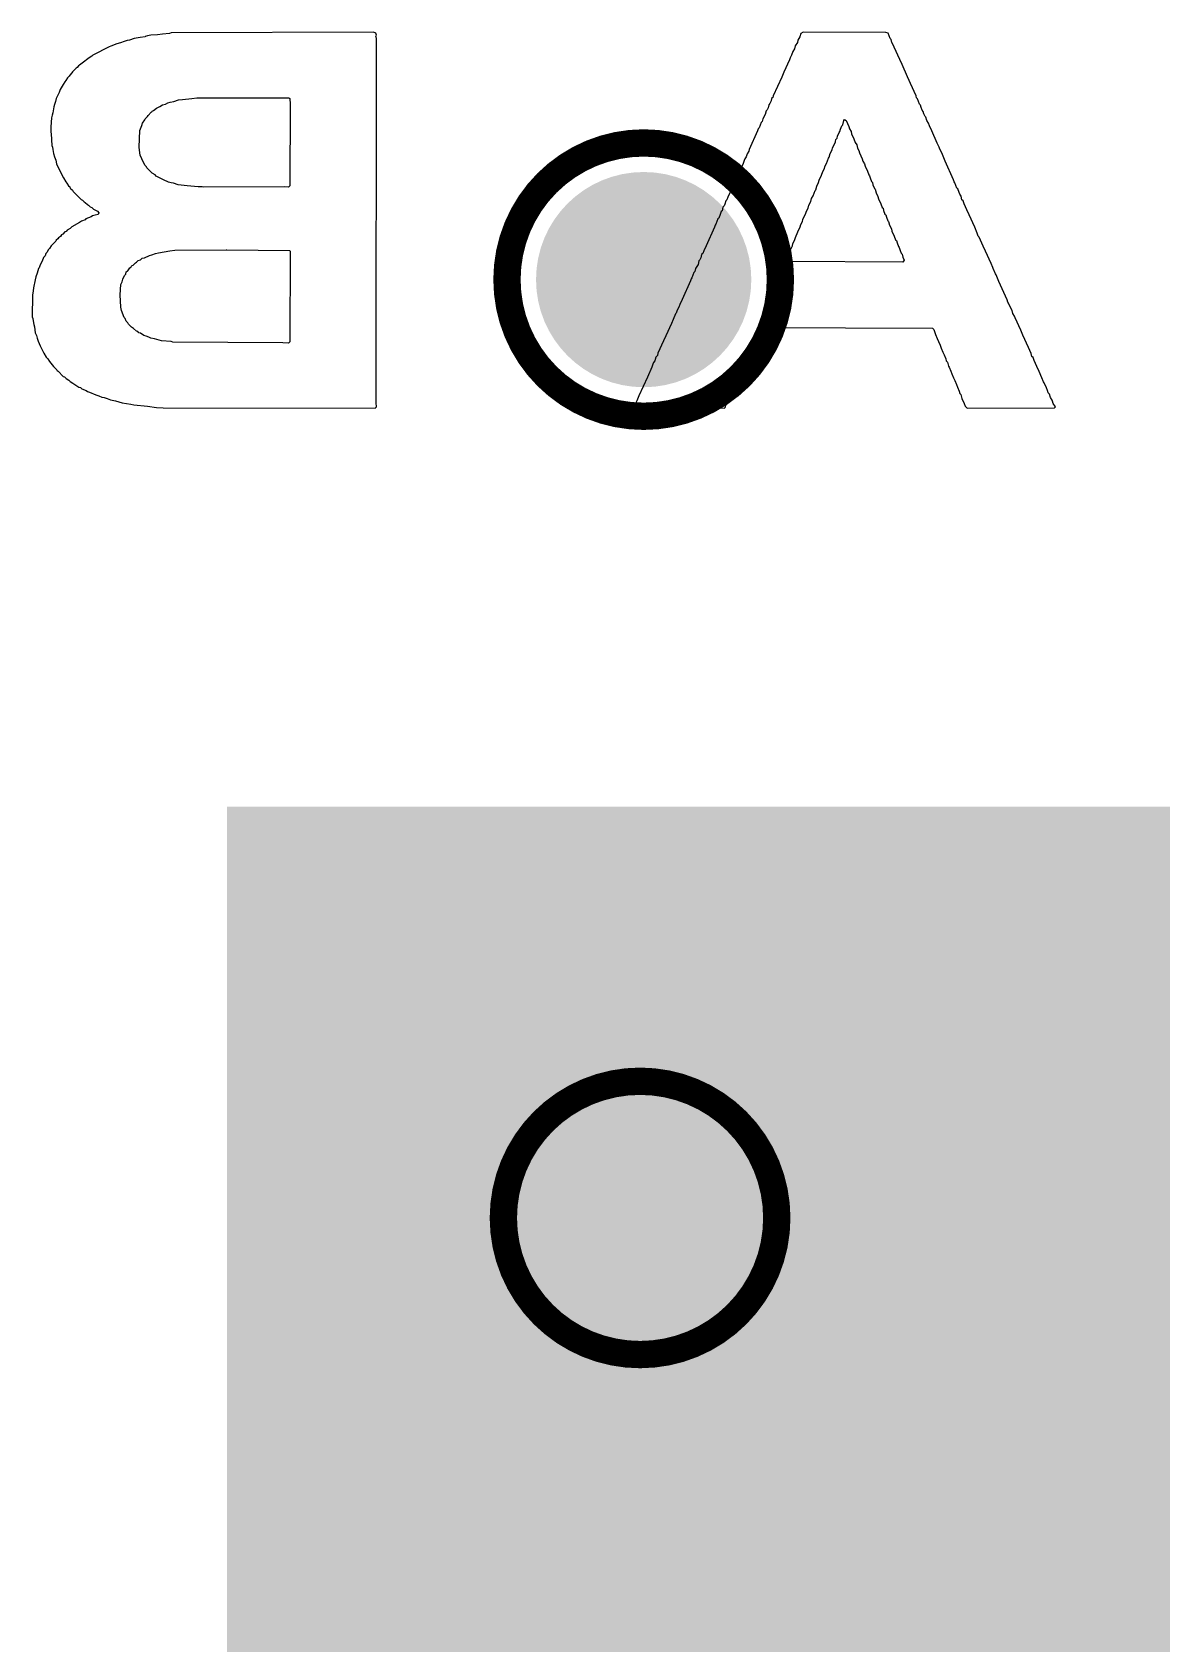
# Model space of a CAD drawing. Header units: inches. Extents: x -10 to 344, y -7 to 75.
# Drawn here: x 7.102 to 9.201, y 2.87 to 5.865 of the extents above; entities that cross this region are included whole.
import ezdxf

# ---------------------------------------------------------------- set-up
doc = ezdxf.new("R2010")
doc.units = ezdxf.units.IN
for name, color, linetype in [('Bottom Layer', 5, 'Continuous'), ('Bottom Overlay', 54, 'Continuous'), ('Drill Drawing', 1, 'Continuous'), ('Mid Layer 1', 16, 'Continuous'), ('Mid Layer 2', 76, 'Continuous'), ('Top Layer', 1, 'Continuous'), ('Top Paste', 8, 'Continuous'), ('Top Solder', 216, 'Continuous'), ('Via Holes', 16, 'Continuous')]:
    doc.layers.add(name, color=color, linetype=linetype)

# ---------------------------------------------------------------- blocks, each defined once
blk = doc.blocks.new('DSGP_1575_18_4_A_02_117')
at = {"layer": 'Top Layer'}
blk.add_hatch(color=1, dxfattribs=at).paths.add_polyline_path([(-6.8, -5), (-6.8, -8.5), (-10.3, -8.5), (-10.3, -5)])
at = {"layer": 'Top Paste'}
blk.add_hatch(color=8, dxfattribs=at).paths.add_polyline_path([(-7.4, -5.6), (-7.4, -7.9), (-9.7, -7.9), (-9.7, -5.6)])
at = {"layer": 'Top Solder'}
blk.add_hatch(color=216, dxfattribs=at).paths.add_polyline_path([(-6.7, -4.9), (-6.7, -8.6), (-10.4, -8.6), (-10.4, -4.9)])

msp = doc.modelspace()

# ---------------------------------------------------------------- hatches: boundary and pattern name
at = {"layer": 'Bottom Layer'}
h = msp.add_hatch(color=5, dxfattribs=at)
edge = h.paths.add_edge_path()
edge.add_arc((8.2381, 5.4051), 0.2, 0, 360)
h = msp.add_hatch(color=5, dxfattribs=at)
edge = h.paths.add_edge_path()
edge.add_arc((8.2314, 3.6613), 0.2, 0, 360)
at = {"layer": 'Mid Layer 1'}
h = msp.add_hatch(color=16, dxfattribs=at)
edge = h.paths.add_edge_path()
edge.add_arc((8.2381, 5.4051), 0.2, 0, 360)
h = msp.add_hatch(color=16, dxfattribs=at)
edge = h.paths.add_edge_path()
edge.add_arc((8.2314, 3.6613), 0.2, 0, 360)
at = {"layer": 'Mid Layer 2'}
h = msp.add_hatch(color=76, dxfattribs=at)
edge = h.paths.add_edge_path()
edge.add_arc((8.2381, 5.4051), 0.2, 0, 360)
h = msp.add_hatch(color=76, dxfattribs=at)
edge = h.paths.add_edge_path()
edge.add_arc((8.2314, 3.6613), 0.2, 0, 360)
at = {"layer": 'Top Layer'}
h = msp.add_hatch(color=1, dxfattribs=at)
edge = h.paths.add_edge_path()
edge.add_arc((8.2381, 5.4051), 0.2, 0, 360)
h = msp.add_hatch(color=1, dxfattribs=at)
edge = h.paths.add_edge_path()
edge.add_arc((8.2314, 3.6613), 0.2, 0, 360)
at = {"layer": 'Via Holes'}
h = msp.add_hatch(color=7, dxfattribs=at)
edge = h.paths.add_edge_path()
edge.add_arc((8.2381, 5.4051), 0.1, 0, 360)
h = msp.add_hatch(color=7, dxfattribs=at)
edge = h.paths.add_edge_path()
edge.add_arc((8.2314, 3.6613), 0.1, 0, 360)

# ---------------------------------------------------------------- linework, layer by layer
at = {"layer": 'Bottom Overlay'}
for p, q in [((7.2591, 5.8435), (7.2482, 5.8389)), ((7.2659, 5.8451), (7.2591, 5.8435)), ((7.2726, 5.8477), (7.2659, 5.8451)), ((7.2784, 5.8493), (7.2726, 5.8477)), ((7.2825, 5.8503), (7.2784, 5.8493)), ((7.2914, 5.8529), (7.2825, 5.8503)), ((7.3028, 5.855), (7.2914, 5.8529)), ((7.3116, 5.8565), (7.3028, 5.855)), ((7.3122, 5.8571), (7.3116, 5.8565)), ((7.3163, 5.8581), (7.3122, 5.8571)), ((7.3226, 5.8591), (7.3163, 5.8581)), ((7.335, 5.8602), (7.3226, 5.8591)), ((7.3444, 5.8612), (7.335, 5.8602)), ((7.3574, 5.8628), (7.3444, 5.8612)), ((7.3605, 5.8638), (7.3574, 5.8628)), ((7.7359, 5.8649), (7.3605, 5.8638)), ((7.7406, 5.8633), (7.7359, 5.8649)), ((7.7416, 5.8591), (7.7406, 5.8633)), ((7.7406, 5.856), (7.7416, 5.8591)), ((7.7416, 5.8539), (7.7406, 5.856)), ((7.7411, 5.1764), (7.7416, 5.8539)), ((8.5237, 5.8456), (8.5195, 5.8394)), ((8.5247, 5.8498), (8.5237, 5.8456)), ((8.5283, 5.8565), (8.5247, 5.8498)), ((8.5299, 5.8623), (8.5283, 5.8565)), ((8.5346, 5.8649), (8.5299, 5.8623)), ((8.688, 5.8643), (8.5346, 5.8649)), ((8.6921, 5.8633), (8.688, 5.8643)), ((8.6963, 5.8529), (8.6921, 5.8633)), ((8.6978, 5.8513), (8.6963, 5.8529)), ((8.6994, 5.8456), (8.6978, 5.8513)), ((8.7025, 5.8404), (8.6994, 5.8456)), ((8.7036, 5.8373), (8.7025, 5.8404)), ((7.2076, 5.817), (7.1946, 5.8071)), ((7.2128, 5.8201), (7.2076, 5.817)), ((7.2149, 5.8222), (7.2128, 5.8201)), ((7.2451, 5.8378), (7.2149, 5.8222)), ((7.2482, 5.8389), (7.2451, 5.8378)), ((8.5091, 5.8134), (8.4987, 5.7905)), ((8.5101, 5.8175), (8.5091, 5.8134)), ((8.5127, 5.8222), (8.5101, 5.8175)), ((8.5153, 5.829), (8.5127, 5.8222)), ((8.5185, 5.8342), (8.5153, 5.829)), ((8.5195, 5.8394), (8.5185, 5.8342)), ((8.714, 5.8144), (8.7036, 5.8373)), ((8.7181, 5.8051), (8.714, 5.8144)), ((7.1707, 5.7832), (7.1676, 5.7801)), ((7.1718, 5.7853), (7.1707, 5.7832)), ((7.1759, 5.7895), (7.1718, 5.7853)), ((7.177, 5.7915), (7.1759, 5.7895)), ((7.1837, 5.7983), (7.177, 5.7915)), ((7.1858, 5.7993), (7.1837, 5.7983)), ((7.1879, 5.8025), (7.1858, 5.7993)), ((7.19, 5.8035), (7.1879, 5.8025)), ((7.1946, 5.8071), (7.19, 5.8035)), ((8.4945, 5.7811), (8.4789, 5.7468)), ((8.4987, 5.7905), (8.4945, 5.7811)), ((8.7285, 5.7822), (8.7181, 5.8051)), ((8.7316, 5.7749), (8.7285, 5.7822)), ((7.152, 5.7531), (7.1468, 5.7416)), ((7.1541, 5.7583), (7.152, 5.7531)), ((7.1593, 5.7676), (7.1541, 5.7583)), ((7.1624, 5.7728), (7.1593, 5.7676)), ((7.1645, 5.7749), (7.1624, 5.7728)), ((7.1676, 5.7801), (7.1645, 5.7749)), ((8.7337, 5.7697), (8.7316, 5.7749)), ((8.7441, 5.7468), (8.7337, 5.7697)), ((7.1421, 5.7265), (7.1401, 5.7151)), ((7.1432, 5.7307), (7.1421, 5.7265)), ((7.1453, 5.7359), (7.1432, 5.7307)), ((7.1468, 5.7416), (7.1453, 5.7359)), ((7.3272, 5.7193), (7.333, 5.7239)), ((7.333, 5.7239), (7.3392, 5.7271)), ((7.3392, 5.7271), (7.3439, 5.7297)), ((7.3439, 5.7297), (7.3496, 5.7312)), ((7.3496, 5.7312), (7.3543, 5.7338)), ((7.3543, 5.7338), (7.3584, 5.7349)), ((7.3584, 5.7349), (7.3652, 5.7364)), ((7.3652, 5.7364), (7.374, 5.739)), ((7.374, 5.739), (7.3813, 5.7401)), ((7.3813, 5.7401), (7.3985, 5.7416)), ((7.3985, 5.7416), (7.4078, 5.7427)), ((7.4078, 5.7427), (7.5789, 5.7432)), ((7.5789, 5.7432), (7.5805, 5.7416)), ((7.5805, 5.7416), (7.5815, 5.7312)), ((7.5815, 5.7312), (7.5805, 5.5794)), ((8.4675, 5.7208), (8.4654, 5.7187)), ((8.4691, 5.7245), (8.4675, 5.7208)), ((8.4706, 5.7302), (8.4691, 5.7245)), ((8.4727, 5.7323), (8.4706, 5.7302)), ((8.4748, 5.7375), (8.4727, 5.7323)), ((8.4758, 5.7416), (8.4748, 5.7375)), ((8.4779, 5.7437), (8.4758, 5.7416)), ((8.4789, 5.7468), (8.4779, 5.7437)), ((8.7452, 5.7427), (8.7441, 5.7468)), ((8.7467, 5.7411), (8.7452, 5.7427)), ((8.7504, 5.7312), (8.7467, 5.7411)), ((8.7524, 5.7291), (8.7504, 5.7312)), ((8.7535, 5.725), (8.7524, 5.7291)), ((8.7556, 5.7198), (8.7535, 5.725)), ((7.138, 5.7057), (7.1369, 5.6891)), ((7.139, 5.7109), (7.138, 5.7057)), ((7.1401, 5.7151), (7.139, 5.7109)), ((7.3018, 5.6823), (7.3059, 5.6917)), ((7.3059, 5.6917), (7.307, 5.6959)), ((7.307, 5.6959), (7.3111, 5.7021)), ((7.3111, 5.7021), (7.3122, 5.7042)), ((7.3122, 5.7042), (7.3163, 5.7083)), ((7.3163, 5.7083), (7.3174, 5.7104)), ((7.3174, 5.7104), (7.3231, 5.7161)), ((7.3231, 5.7161), (7.3246, 5.7167)), ((7.3246, 5.7167), (7.3252, 5.7182)), ((7.3252, 5.7182), (7.3272, 5.7193)), ((8.4561, 5.6969), (8.4524, 5.687)), ((8.4581, 5.699), (8.4561, 5.6969)), ((8.4592, 5.7042), (8.4581, 5.699)), ((8.4639, 5.712), (8.4592, 5.7042)), ((8.4654, 5.7187), (8.4639, 5.712)), ((8.6037, 5.6844), (8.6063, 5.6912)), ((8.6063, 5.6912), (8.6079, 5.6927)), ((8.6079, 5.6927), (8.61, 5.7011)), ((8.61, 5.7011), (8.6115, 5.7026)), ((8.6115, 5.7026), (8.6141, 5.7011)), ((8.6141, 5.7011), (8.6193, 5.6896)), ((8.7576, 5.7177), (8.7556, 5.7198)), ((8.7587, 5.7135), (8.7576, 5.7177)), ((8.7608, 5.7083), (8.7587, 5.7135)), ((8.7623, 5.7068), (8.7608, 5.7083)), ((8.7639, 5.7011), (8.7623, 5.7068)), ((8.767, 5.6959), (8.7639, 5.7011)), ((8.7691, 5.6907), (8.767, 5.6959)), ((8.7732, 5.6813), (8.7691, 5.6907)), ((7.1369, 5.6891), (7.1364, 5.6792)), ((7.1364, 5.6792), (7.1375, 5.6761)), ((7.1375, 5.6761), (7.1385, 5.6543)), ((7.3007, 5.6512), (7.3018, 5.6823)), ((8.4498, 5.6813), (8.4342, 5.647)), ((8.4509, 5.6855), (8.4498, 5.6813)), ((8.4524, 5.687), (8.4509, 5.6855)), ((8.5944, 5.6616), (8.5954, 5.6657)), ((8.5944, 5.6605), (8.5944, 5.6616)), ((8.5954, 5.6657), (8.5975, 5.6678)), ((8.5975, 5.6678), (8.5985, 5.672)), ((8.5985, 5.672), (8.6011, 5.6787)), ((8.6011, 5.6787), (8.6027, 5.6803)), ((8.6027, 5.6803), (8.6037, 5.6844)), ((8.6193, 5.6896), (8.6204, 5.6855)), ((8.6204, 5.6855), (8.6235, 5.6803)), ((8.6235, 5.6803), (8.6245, 5.6761)), ((8.6245, 5.6761), (8.6287, 5.6668)), ((8.6287, 5.6668), (8.6313, 5.66)), ((8.7836, 5.6584), (8.7732, 5.6813)), ((7.1385, 5.6543), (7.1395, 5.6512)), ((7.1395, 5.6512), (7.1406, 5.647)), ((7.1406, 5.647), (7.1416, 5.6397)), ((7.1416, 5.6397), (7.1432, 5.633)), ((7.1432, 5.633), (7.1458, 5.6272)), ((7.3018, 5.6408), (7.3007, 5.6512)), ((7.3028, 5.6366), (7.3018, 5.6408)), ((7.3059, 5.6293), (7.3028, 5.6366)), ((8.427, 5.6314), (8.4259, 5.6293)), ((8.4285, 5.633), (8.427, 5.6314)), ((8.4301, 5.6387), (8.4285, 5.633)), ((8.4332, 5.6439), (8.4301, 5.6387)), ((8.4342, 5.647), (8.4332, 5.6439)), ((8.5777, 5.621), (8.5814, 5.6309)), ((8.5814, 5.6309), (8.5829, 5.6324)), ((8.5829, 5.6324), (8.5845, 5.6392)), ((8.5845, 5.6392), (8.5881, 5.646)), ((8.5881, 5.646), (8.5892, 5.6501)), ((8.5892, 5.6501), (8.5944, 5.6605)), ((8.6313, 5.66), (8.6339, 5.6553)), ((8.6339, 5.6553), (8.6355, 5.6496)), ((8.6355, 5.6496), (8.6381, 5.6449)), ((8.6381, 5.6449), (8.6391, 5.6408)), ((8.6391, 5.6408), (8.6443, 5.6293)), ((8.7868, 5.6512), (8.7836, 5.6584)), ((8.7878, 5.6491), (8.7868, 5.6512)), ((8.793, 5.6376), (8.7878, 5.6491)), ((8.7972, 5.6283), (8.793, 5.6376)), ((7.1458, 5.6272), (7.1473, 5.6205)), ((7.1473, 5.6205), (7.152, 5.6096)), ((7.152, 5.6096), (7.1603, 5.594)), ((7.3111, 5.6179), (7.3059, 5.6293)), ((7.3142, 5.6148), (7.3111, 5.6179)), ((7.3153, 5.6127), (7.3142, 5.6148)), ((7.3252, 5.6028), (7.3153, 5.6127)), ((7.3304, 5.5997), (7.3252, 5.6028)), ((8.4145, 5.6023), (8.4041, 5.5794)), ((8.4176, 5.6096), (8.4145, 5.6023)), ((8.4186, 5.6116), (8.4176, 5.6096)), ((8.4228, 5.621), (8.4186, 5.6116)), ((8.4249, 5.6262), (8.4228, 5.621)), ((8.4259, 5.6293), (8.4249, 5.6262)), ((8.5684, 5.5992), (8.571, 5.6059)), ((8.571, 5.6059), (8.5736, 5.6106)), ((8.5736, 5.6106), (8.5751, 5.6163)), ((8.5751, 5.6163), (8.5777, 5.621)), ((8.6443, 5.6293), (8.6453, 5.6252)), ((8.6453, 5.6252), (8.6485, 5.62)), ((8.6485, 5.62), (8.6495, 5.6158)), ((8.6495, 5.6158), (8.6537, 5.6064)), ((8.6537, 5.6064), (8.6563, 5.5997)), ((8.7982, 5.6252), (8.7972, 5.6283)), ((8.8138, 5.5908), (8.7982, 5.6252)), ((7.1603, 5.594), (7.1645, 5.5867)), ((7.1645, 5.5867), (7.1666, 5.5846)), ((7.1666, 5.5846), (7.1697, 5.5794)), ((7.1697, 5.5794), (7.1718, 5.5773)), ((7.1718, 5.5773), (7.1728, 5.5752)), ((7.1728, 5.5752), (7.177, 5.5711)), ((7.177, 5.5711), (7.178, 5.569)), ((7.3324, 5.5976), (7.3304, 5.5997)), ((7.346, 5.5903), (7.3324, 5.5976)), ((7.3553, 5.5862), (7.346, 5.5903)), ((7.3605, 5.5851), (7.3553, 5.5862)), ((7.3647, 5.5841), (7.3605, 5.5851)), ((7.3735, 5.5815), (7.3647, 5.5841)), ((7.3787, 5.5804), (7.3735, 5.5815)), ((7.3902, 5.5794), (7.3787, 5.5804)), ((7.4104, 5.5778), (7.3902, 5.5794)), ((7.4177, 5.5778), (7.4104, 5.5778)), ((7.4208, 5.5768), (7.4177, 5.5778)), ((7.5711, 5.5773), (7.4208, 5.5768)), ((7.5779, 5.5768), (7.5711, 5.5773)), ((7.5805, 5.5794), (7.5779, 5.5768)), ((8.4041, 5.5794), (8.3999, 5.57)), ((8.5564, 5.5706), (8.558, 5.5721)), ((8.558, 5.5721), (8.5595, 5.5789)), ((8.5595, 5.5789), (8.5632, 5.5856)), ((8.5632, 5.5856), (8.5642, 5.5898)), ((8.5642, 5.5898), (8.5684, 5.5992)), ((8.6563, 5.5997), (8.6578, 5.5981)), ((8.6578, 5.5981), (8.6589, 5.594)), ((8.6589, 5.594), (8.6615, 5.5872)), ((8.6615, 5.5872), (8.663, 5.5856)), ((8.663, 5.5856), (8.6641, 5.5815)), ((8.6641, 5.5815), (8.6667, 5.5747)), ((8.6667, 5.5747), (8.6682, 5.5732)), ((8.6682, 5.5732), (8.6698, 5.5664)), ((8.8148, 5.5867), (8.8138, 5.5908)), ((8.8164, 5.5851), (8.8148, 5.5867)), ((8.82, 5.5752), (8.8164, 5.5851)), ((8.8216, 5.5737), (8.82, 5.5752)), ((8.8242, 5.5669), (8.8216, 5.5737)), ((7.178, 5.569), (7.1931, 5.5539)), ((7.1931, 5.5539), (7.1952, 5.5529)), ((7.1952, 5.5529), (7.1983, 5.5498)), ((7.1983, 5.5498), (7.2004, 5.5487)), ((7.2004, 5.5487), (7.2045, 5.5446)), ((7.2045, 5.5446), (7.2066, 5.5435)), ((7.2066, 5.5435), (7.2097, 5.5404)), ((8.3874, 5.542), (8.3854, 5.5399)), ((8.389, 5.5456), (8.3874, 5.542)), ((8.3906, 5.5513), (8.389, 5.5456)), ((8.3926, 5.5534), (8.3906, 5.5513)), ((8.3947, 5.5586), (8.3926, 5.5534)), ((8.3999, 5.57), (8.3947, 5.5586)), ((8.5434, 5.5378), (8.545, 5.5435)), ((8.545, 5.5435), (8.5486, 5.5503)), ((8.5486, 5.5503), (8.5502, 5.556)), ((8.5502, 5.556), (8.5528, 5.5607)), ((8.5528, 5.5607), (8.5564, 5.5706)), ((8.6698, 5.5664), (8.6734, 5.5596)), ((8.6734, 5.5596), (8.6745, 5.5555)), ((8.6745, 5.5555), (8.6786, 5.5461)), ((8.6786, 5.5461), (8.6812, 5.5394)), ((8.8252, 5.5638), (8.8242, 5.5669)), ((8.8278, 5.5602), (8.8252, 5.5638)), ((8.8294, 5.5534), (8.8278, 5.5602)), ((8.8315, 5.5513), (8.8294, 5.5534)), ((8.8336, 5.5461), (8.8315, 5.5513)), ((8.8388, 5.5347), (8.8336, 5.5461)), ((7.19, 5.5113), (7.1754, 5.503)), ((7.1936, 5.5139), (7.19, 5.5113)), ((7.2004, 5.5165), (7.1936, 5.5139)), ((7.2019, 5.518), (7.2004, 5.5165)), ((7.2118, 5.5217), (7.2019, 5.518)), ((7.2097, 5.5404), (7.2128, 5.5394)), ((7.2139, 5.5238), (7.2118, 5.5217)), ((7.2128, 5.5394), (7.216, 5.5362)), ((7.2191, 5.5248), (7.2139, 5.5238)), ((7.216, 5.5362), (7.2232, 5.5321)), ((7.2248, 5.5264), (7.2191, 5.5248)), ((7.2232, 5.5321), (7.2258, 5.5295)), ((7.2258, 5.5295), (7.2248, 5.5264)), ((8.376, 5.518), (8.3724, 5.5082)), ((8.3776, 5.5196), (8.376, 5.518)), ((8.3802, 5.5264), (8.3776, 5.5196)), ((8.3822, 5.5316), (8.3802, 5.5264)), ((8.3838, 5.5331), (8.3822, 5.5316)), ((8.3854, 5.5399), (8.3838, 5.5331)), ((8.5299, 5.5076), (8.533, 5.5128)), ((8.533, 5.5128), (8.5341, 5.517)), ((8.5341, 5.517), (8.5393, 5.5284)), ((8.5393, 5.5284), (8.5403, 5.5326)), ((8.5403, 5.5326), (8.5434, 5.5378)), ((8.6812, 5.5394), (8.6828, 5.5378)), ((8.6828, 5.5378), (8.6838, 5.5336)), ((8.6838, 5.5336), (8.6864, 5.5269)), ((8.6864, 5.5269), (8.688, 5.5253)), ((8.688, 5.5253), (8.689, 5.5212)), ((8.689, 5.5212), (8.6916, 5.5144)), ((8.6916, 5.5144), (8.6932, 5.5128)), ((8.6932, 5.5128), (8.6947, 5.5061)), ((8.8429, 5.5253), (8.8388, 5.5347)), ((8.8533, 5.5024), (8.8429, 5.5253)), ((7.151, 5.4827), (7.1499, 5.4806)), ((7.1525, 5.4842), (7.151, 5.4827)), ((7.1546, 5.4853), (7.1525, 5.4842)), ((7.1567, 5.4884), (7.1546, 5.4853)), ((7.1588, 5.4894), (7.1567, 5.4884)), ((7.1629, 5.4936), (7.1588, 5.4894)), ((7.165, 5.4946), (7.1629, 5.4936)), ((7.1671, 5.4967), (7.165, 5.4946)), ((7.1723, 5.4998), (7.1671, 5.4967)), ((7.1754, 5.503), (7.1723, 5.4998)), ((8.3698, 5.5024), (8.3542, 5.4681)), ((8.3708, 5.5066), (8.3698, 5.5024)), ((8.3724, 5.5082), (8.3708, 5.5066)), ((8.5185, 5.4775), (8.52, 5.4832)), ((8.52, 5.4832), (8.5247, 5.4941)), ((8.5247, 5.4941), (8.5289, 5.5035)), ((8.5289, 5.5035), (8.5299, 5.5076)), ((8.6947, 5.5061), (8.6984, 5.4993)), ((8.6984, 5.4993), (8.6994, 5.4952)), ((8.6994, 5.4952), (8.7036, 5.4858)), ((8.7036, 5.4858), (8.7062, 5.479)), ((8.858, 5.4915), (8.8533, 5.5024)), ((8.8596, 5.4858), (8.858, 5.4915)), ((8.8616, 5.4837), (8.8596, 5.4858)), ((8.8637, 5.4785), (8.8616, 5.4837)), ((7.1271, 5.4536), (7.126, 5.4494)), ((7.1291, 5.4556), (7.1271, 5.4536)), ((7.1323, 5.4608), (7.1291, 5.4556)), ((7.1343, 5.4629), (7.1323, 5.4608)), ((7.1375, 5.4681), (7.1343, 5.4629)), ((7.1458, 5.4764), (7.1375, 5.4681)), ((7.1468, 5.4785), (7.1458, 5.4764)), ((7.1499, 5.4806), (7.1468, 5.4785)), ((7.32, 5.4499), (7.3241, 5.451)), ((7.3241, 5.451), (7.3309, 5.4536)), ((7.3309, 5.4536), (7.3366, 5.4551)), ((7.3366, 5.4551), (7.3475, 5.4567)), ((7.3475, 5.4567), (7.3579, 5.4588)), ((7.3579, 5.4588), (7.3673, 5.4598)), ((7.3673, 5.4598), (7.4624, 5.4603)), ((7.4624, 5.4603), (7.4635, 5.4603)), ((7.4635, 5.4603), (7.5799, 5.4593)), ((7.5799, 5.4593), (7.5815, 5.4577)), ((7.5815, 5.4577), (7.5805, 5.2893)), ((8.3458, 5.4515), (8.3443, 5.4458)), ((8.3479, 5.4536), (8.3458, 5.4515)), ((8.35, 5.4588), (8.3479, 5.4536)), ((8.3542, 5.4681), (8.35, 5.4588)), ((8.5039, 5.4452), (8.5081, 5.4525)), ((8.5081, 5.4525), (8.5091, 5.4567)), ((8.5091, 5.4567), (8.5143, 5.4681)), ((8.5143, 5.4681), (8.5153, 5.4723)), ((8.5153, 5.4723), (8.5185, 5.4775)), ((8.7062, 5.479), (8.7077, 5.4775)), ((8.7077, 5.4775), (8.7088, 5.4733)), ((8.7088, 5.4733), (8.7114, 5.4666)), ((8.7114, 5.4666), (8.7129, 5.465)), ((8.7129, 5.465), (8.7145, 5.4593)), ((8.7145, 5.4593), (8.7166, 5.4541)), ((8.7166, 5.4541), (8.7181, 5.4525)), ((8.7181, 5.4525), (8.7197, 5.4468)), ((8.8689, 5.4671), (8.8637, 5.4785)), ((8.8731, 5.4577), (8.8689, 5.4671)), ((8.8835, 5.4349), (8.8731, 5.4577)), ((7.1135, 5.4255), (7.1115, 5.4172)), ((7.1151, 5.4271), (7.1135, 5.4255)), ((7.1167, 5.4328), (7.1151, 5.4271)), ((7.1203, 5.4395), (7.1167, 5.4328)), ((7.1229, 5.4463), (7.1203, 5.4395)), ((7.126, 5.4494), (7.1229, 5.4463)), ((7.2784, 5.4208), (7.2799, 5.4213)), ((7.2799, 5.4213), (7.281, 5.4234)), ((7.281, 5.4234), (7.2836, 5.4271)), ((7.2836, 5.4271), (7.2851, 5.4276)), ((7.2851, 5.4276), (7.2862, 5.4296)), ((7.2862, 5.4296), (7.2877, 5.4312)), ((7.2877, 5.4312), (7.2898, 5.4322)), ((7.2898, 5.4322), (7.294, 5.4364)), ((7.294, 5.4364), (7.296, 5.4374)), ((7.296, 5.4374), (7.2992, 5.4406)), ((7.2992, 5.4406), (7.3033, 5.4416)), ((7.3033, 5.4416), (7.3064, 5.4447)), ((7.3064, 5.4447), (7.3106, 5.4458)), ((7.3106, 5.4458), (7.32, 5.4499)), ((8.3344, 5.4255), (8.3334, 5.4203)), ((8.3391, 5.4333), (8.3344, 5.4255)), ((8.3406, 5.4401), (8.3391, 5.4333)), ((8.3427, 5.4421), (8.3406, 5.4401)), ((8.3443, 5.4458), (8.3427, 5.4421)), ((8.5044, 5.4385), (8.5039, 5.4452)), ((8.7197, 5.4374), (8.5044, 5.4385)), ((8.7197, 5.4468), (8.7223, 5.4411)), ((8.7223, 5.4411), (8.7197, 5.4374)), ((8.8866, 5.4276), (8.8835, 5.4349)), ((8.8876, 5.4255), (8.8866, 5.4276)), ((8.8918, 5.4161), (8.8876, 5.4255)), ((7.1073, 5.4047), (7.1047, 5.3896)), ((7.1089, 5.4104), (7.1073, 5.4047)), ((7.1115, 5.4172), (7.1089, 5.4104)), ((7.2654, 5.3766), (7.2669, 5.3959)), ((7.2669, 5.3959), (7.269, 5.4011)), ((7.269, 5.4011), (7.2706, 5.4057)), ((7.2706, 5.4057), (7.2732, 5.4125)), ((7.2732, 5.4125), (7.2758, 5.4151)), ((7.2758, 5.4151), (7.2768, 5.4193)), ((7.2768, 5.4193), (7.2784, 5.4208)), ((8.325, 5.4026), (8.3094, 5.3683)), ((8.3261, 5.4068), (8.325, 5.4026)), ((8.3276, 5.4083), (8.3261, 5.4068)), ((8.3313, 5.4182), (8.3276, 5.4083)), ((8.3334, 5.4203), (8.3313, 5.4182)), ((8.8928, 5.4141), (8.8918, 5.4161)), ((8.897, 5.4047), (8.8928, 5.4141)), ((8.898, 5.4016), (8.897, 5.4047)), ((8.9136, 5.3673), (8.898, 5.4016)), ((7.1026, 5.3761), (7.1021, 5.3361)), ((7.1037, 5.3844), (7.1026, 5.3761)), ((7.1047, 5.3896), (7.1037, 5.3844)), ((7.2664, 5.3537), (7.2654, 5.3766)), ((8.3094, 5.3683), (8.3053, 5.3589)), ((8.9147, 5.3631), (8.9136, 5.3673)), ((8.9162, 5.3615), (8.9147, 5.3631)), ((8.9188, 5.3548), (8.9162, 5.3615)), ((7.1021, 5.3361), (7.1031, 5.3329)), ((7.1031, 5.3329), (7.1042, 5.3246)), ((7.268, 5.348), (7.2664, 5.3537)), ((7.2726, 5.335), (7.268, 5.348)), ((7.2747, 5.3329), (7.2726, 5.335)), ((7.2768, 5.3277), (7.2747, 5.3329)), ((8.297, 5.3413), (8.2928, 5.3309)), ((8.2985, 5.3428), (8.297, 5.3413)), ((8.3001, 5.3485), (8.2985, 5.3428)), ((8.3032, 5.3537), (8.3001, 5.3485)), ((8.3053, 5.3589), (8.3032, 5.3537)), ((8.9225, 5.348), (8.9188, 5.3548)), ((8.924, 5.3423), (8.9225, 5.348)), ((8.9272, 5.3371), (8.924, 5.3423)), ((8.9282, 5.334), (8.9272, 5.3371)), ((8.9386, 5.3111), (8.9282, 5.334)), ((7.1042, 5.3246), (7.1052, 5.3215)), ((7.1052, 5.3215), (7.1063, 5.3173)), ((7.1063, 5.3173), (7.1078, 5.3064)), ((7.1078, 5.3064), (7.1099, 5.3012)), ((7.1099, 5.3012), (7.1115, 5.2965)), ((7.2799, 5.3246), (7.2768, 5.3277)), ((7.281, 5.3225), (7.2799, 5.3246)), ((7.2867, 5.3168), (7.281, 5.3225)), ((7.2903, 5.3142), (7.2867, 5.3168)), ((7.296, 5.3095), (7.2903, 5.3142)), ((7.2981, 5.3085), (7.296, 5.3095)), ((7.3002, 5.3064), (7.2981, 5.3085)), ((7.3033, 5.3054), (7.3002, 5.3064)), ((7.3096, 5.3012), (7.3033, 5.3054)), ((7.3137, 5.3002), (7.3096, 5.3012)), ((8.2897, 5.3236), (8.2793, 5.3007)), ((8.2928, 5.3309), (8.2897, 5.3236)), ((8.4436, 5.2986), (8.4462, 5.3054)), ((8.4462, 5.3054), (8.4488, 5.3111)), ((8.4488, 5.3111), (8.4514, 5.3158)), ((8.4514, 5.3158), (8.7748, 5.3147)), ((8.7748, 5.3147), (8.7774, 5.3121)), ((8.7774, 5.3121), (8.7795, 5.3049)), ((8.7795, 5.3049), (8.7805, 5.3028)), ((8.7805, 5.3028), (8.7836, 5.2955)), ((8.9428, 5.3017), (8.9386, 5.3111)), ((8.9532, 5.2789), (8.9428, 5.3017)), ((7.1115, 5.2965), (7.113, 5.2908)), ((7.113, 5.2908), (7.1167, 5.282)), ((7.1167, 5.282), (7.1239, 5.2685)), ((7.3189, 5.2981), (7.3137, 5.3002)), ((7.3226, 5.2965), (7.3189, 5.2981)), ((7.3293, 5.295), (7.3226, 5.2965)), ((7.3382, 5.2924), (7.3293, 5.295)), ((7.3423, 5.2913), (7.3382, 5.2924)), ((7.3605, 5.2898), (7.3423, 5.2913)), ((7.3636, 5.2887), (7.3605, 5.2898)), ((7.5675, 5.2877), (7.3636, 5.2887)), ((7.5779, 5.2867), (7.5675, 5.2877)), ((7.5805, 5.2893), (7.5779, 5.2867)), ((8.2751, 5.2913), (8.2647, 5.2685)), ((8.2793, 5.3007), (8.2751, 5.2913)), ((8.429, 5.2643), (8.4342, 5.2757)), ((8.4342, 5.2757), (8.4353, 5.2799)), ((8.4353, 5.2799), (8.4436, 5.2986)), ((8.7836, 5.2955), (8.7857, 5.2903)), ((8.7857, 5.2903), (8.7888, 5.283)), ((8.7888, 5.283), (8.7909, 5.2778)), ((8.7909, 5.2778), (8.794, 5.2705)), ((8.9578, 5.2679), (8.9532, 5.2789)), ((7.1239, 5.2685), (7.1281, 5.2612)), ((7.1281, 5.2612), (7.1312, 5.2581)), ((7.1312, 5.2581), (7.1343, 5.2529)), ((7.1343, 5.2529), (7.1416, 5.2435)), ((7.1416, 5.2435), (7.1479, 5.2373)), ((8.2533, 5.2425), (8.245, 5.2237)), ((8.2554, 5.2477), (8.2533, 5.2425)), ((8.2564, 5.2508), (8.2554, 5.2477)), ((8.259, 5.2544), (8.2564, 5.2508)), ((8.2606, 5.2612), (8.259, 5.2544)), ((8.2637, 5.2643), (8.2606, 5.2612)), ((8.2647, 5.2685), (8.2637, 5.2643)), ((8.4186, 5.2373), (8.4202, 5.243)), ((8.4202, 5.243), (8.4249, 5.2539)), ((8.4249, 5.2539), (8.4259, 5.257)), ((8.4259, 5.257), (8.429, 5.2643)), ((8.794, 5.2705), (8.7961, 5.2653)), ((8.7961, 5.2653), (8.7992, 5.2581)), ((8.7992, 5.2581), (8.8003, 5.2539)), ((8.8003, 5.2539), (8.8024, 5.2518)), ((8.8024, 5.2518), (8.8044, 5.2445)), ((8.8044, 5.2445), (8.8055, 5.2425)), ((8.8055, 5.2425), (8.8086, 5.2352)), ((8.9594, 5.2622), (8.9578, 5.2679)), ((8.9615, 5.2601), (8.9594, 5.2622)), ((8.9635, 5.2549), (8.9615, 5.2601)), ((8.9688, 5.2435), (8.9635, 5.2549)), ((8.9729, 5.2341), (8.9688, 5.2435)), ((7.1479, 5.2373), (7.1484, 5.2357)), ((7.1484, 5.2357), (7.1505, 5.2347)), ((7.1505, 5.2347), (7.1598, 5.2253)), ((7.1598, 5.2253), (7.1619, 5.2243)), ((7.1619, 5.2243), (7.165, 5.2211)), ((7.165, 5.2211), (7.1702, 5.218)), ((7.1702, 5.218), (7.1723, 5.2159)), ((7.1723, 5.2159), (7.1775, 5.2128)), ((7.1775, 5.2128), (7.1889, 5.2055)), ((8.245, 5.2237), (8.2294, 5.1894)), ((8.4051, 5.2071), (8.4082, 5.2123)), ((8.4082, 5.2123), (8.4093, 5.2165)), ((8.4093, 5.2165), (8.4145, 5.2279)), ((8.4145, 5.2279), (8.4155, 5.2321)), ((8.4155, 5.2321), (8.4186, 5.2373)), ((8.8086, 5.2352), (8.8107, 5.23)), ((8.8107, 5.23), (8.8138, 5.2227)), ((8.8138, 5.2227), (8.8159, 5.2175)), ((8.8159, 5.2175), (8.819, 5.2102)), ((8.9781, 5.2227), (8.9729, 5.2341)), ((8.9812, 5.2154), (8.9781, 5.2227)), ((8.9823, 5.2133), (8.9812, 5.2154)), ((8.9864, 5.204), (8.9823, 5.2133)), ((7.1889, 5.2055), (7.192, 5.2045)), ((7.192, 5.2045), (7.1941, 5.2024)), ((7.1941, 5.2024), (7.2024, 5.1993)), ((7.2024, 5.1993), (7.2045, 5.1972)), ((7.2045, 5.1972), (7.2087, 5.1962)), ((7.2087, 5.1962), (7.2201, 5.191)), ((7.2201, 5.191), (7.2258, 5.1894)), ((7.2258, 5.1894), (7.2316, 5.1868)), ((7.2316, 5.1868), (7.2357, 5.1858)), ((7.2357, 5.1858), (7.2414, 5.1842)), ((7.2414, 5.1842), (7.2472, 5.1816)), ((7.2472, 5.1816), (7.257, 5.1801)), ((8.2294, 5.1894), (8.2252, 5.1801)), ((8.3937, 5.1769), (8.3952, 5.1827)), ((8.3952, 5.1827), (8.3984, 5.1889)), ((8.3984, 5.1889), (8.3989, 5.1894)), ((8.3989, 5.1894), (8.4004, 5.1962)), ((8.4004, 5.1962), (8.402, 5.1977)), ((8.402, 5.1977), (8.4041, 5.2029)), ((8.4041, 5.2029), (8.4051, 5.2071)), ((8.819, 5.2102), (8.8211, 5.205)), ((8.8211, 5.205), (8.8242, 5.1977)), ((8.8242, 5.1977), (8.8252, 5.1936)), ((8.8252, 5.1936), (8.8273, 5.1915)), ((8.8273, 5.1915), (8.8294, 5.1842)), ((8.8294, 5.1842), (8.8336, 5.1749)), ((8.9885, 5.1988), (8.9864, 5.204)), ((8.9895, 5.1946), (8.9885, 5.1988)), ((8.9921, 5.192), (8.9895, 5.1946)), ((8.9937, 5.1863), (8.9921, 5.192)), ((8.9968, 5.1811), (8.9937, 5.1863)), ((7.257, 5.1801), (7.269, 5.1764)), ((7.269, 5.1764), (7.2851, 5.1738)), ((7.2851, 5.1738), (7.2908, 5.1723)), ((7.2908, 5.1723), (7.3163, 5.1697)), ((7.3163, 5.1697), (7.333, 5.1676)), ((7.333, 5.1676), (7.3454, 5.1666)), ((7.3454, 5.1666), (7.739, 5.166)), ((7.739, 5.166), (7.7416, 5.1686)), ((7.7416, 5.1686), (7.7411, 5.1764)), ((8.221, 5.1728), (8.22, 5.1686)), ((8.22, 5.1686), (8.221, 5.1666)), ((8.2231, 5.1749), (8.221, 5.1728)), ((8.221, 5.1666), (8.388, 5.166)), ((8.2252, 5.1801), (8.2231, 5.1749)), ((8.388, 5.166), (8.3895, 5.1676)), ((8.3895, 5.1676), (8.3906, 5.1717)), ((8.3906, 5.1717), (8.3937, 5.1769)), ((8.8336, 5.1749), (8.8356, 5.1697)), ((8.8356, 5.1697), (8.8393, 5.166)), ((8.8393, 5.166), (9.0015, 5.1671)), ((8.9979, 5.179), (8.9968, 5.1811)), ((8.9989, 5.1749), (8.9979, 5.179)), ((9.0031, 5.1686), (8.9989, 5.1749)), ((9.0015, 5.1671), (9.0031, 5.1686))]:
    msp.add_line(p, q, dxfattribs=at)
at = {"layer": 'Drill Drawing'}
for points in [[(8.4921, 5.4051, 0.0508, 0.0508, 1), (7.9841, 5.4051, 0.0508, 0.0508, 1)], [(7.9714, 5.4051, 0.0254, 0.0254, 1), (7.9968, 5.4051, 0.0254, 0.0254, 1)], [(8.4794, 5.4051, 0.0254, 0.0254, 1), (8.5048, 5.4051, 0.0254, 0.0254, 1)], [(8.4854, 3.6613, 0.0508, 0.0508, 1), (7.9774, 3.6613, 0.0508, 0.0508, 1)], [(7.9647, 3.6613, 0.0254, 0.0254, 1), (7.9901, 3.6613, 0.0254, 0.0254, 1)], [(8.4727, 3.6613, 0.0254, 0.0254, 1), (8.4981, 3.6613, 0.0254, 0.0254, 1)]]:
    msp.add_lwpolyline(points, format="xyseb", close=True, dxfattribs=at)

# ---------------------------------------------------------------- block references
msp.add_blockref('DSGP_1575_18_4_A_02_117', (17.8637, 9.3256))

doc.saveas('drawing.dxf')
